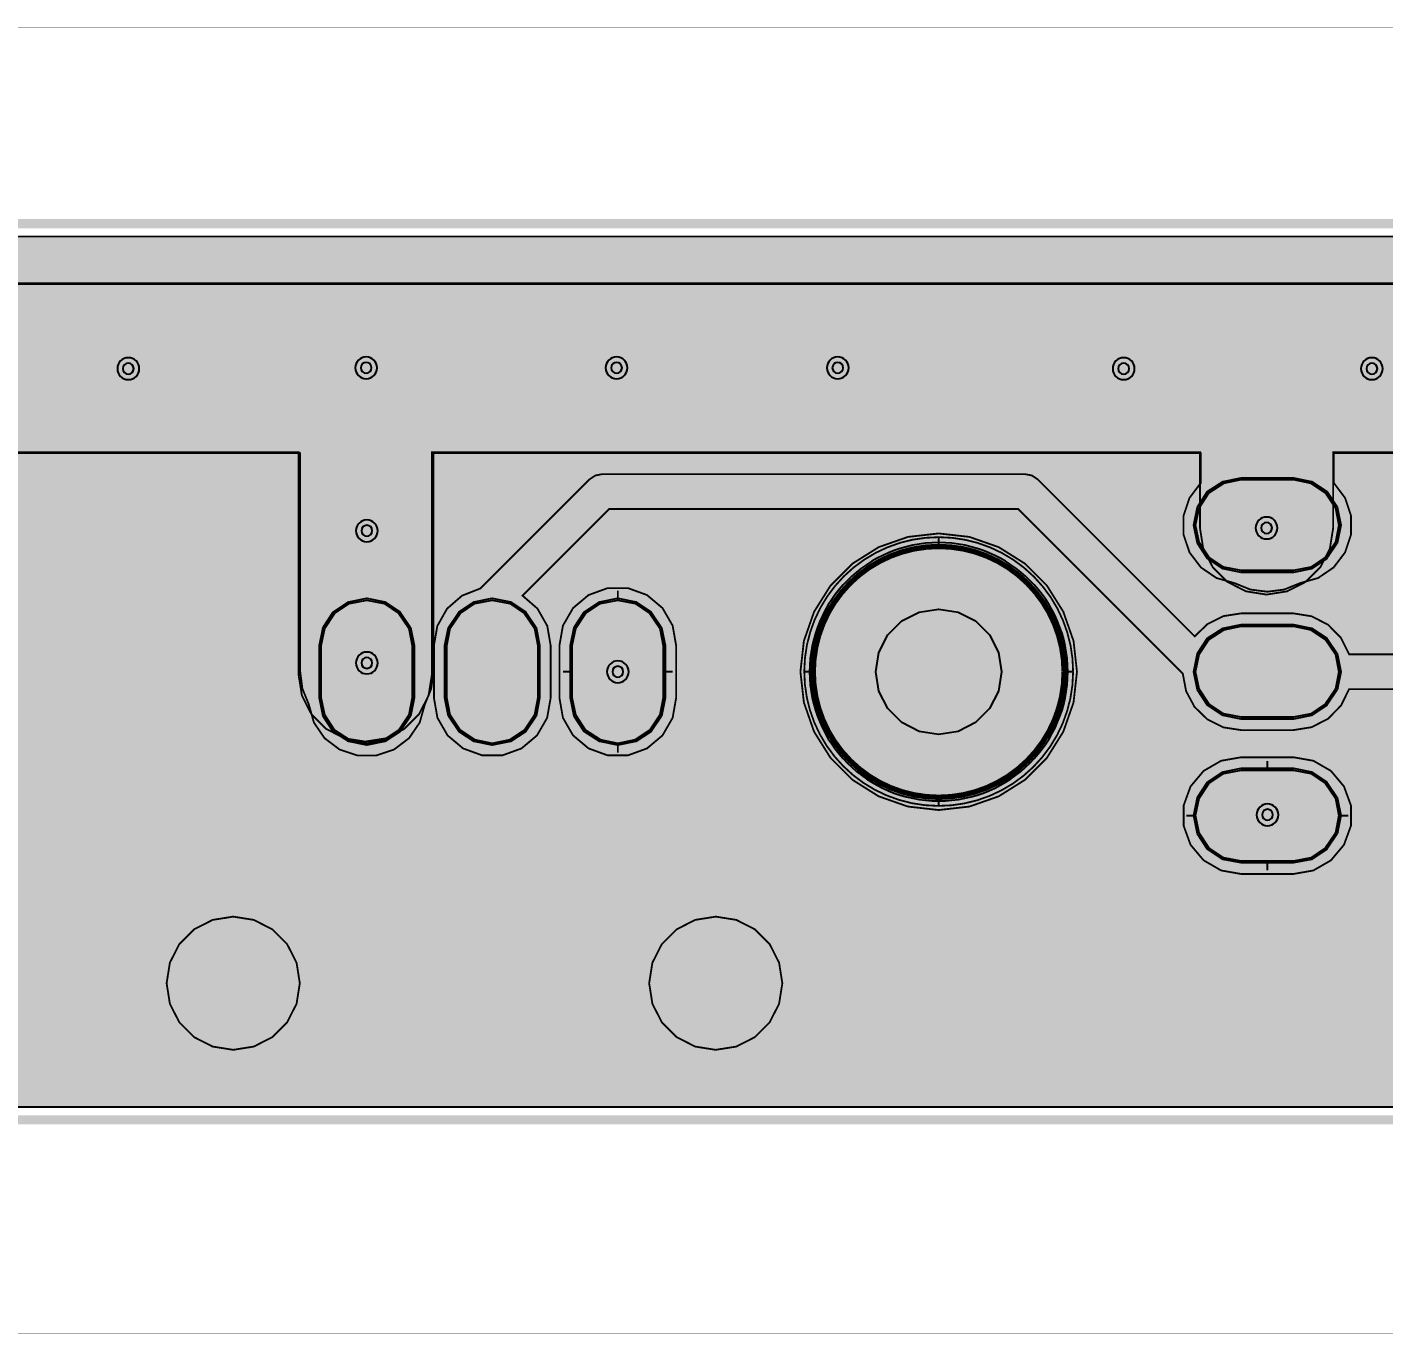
# Model space of a CAD drawing. Header units: millimetres. Extents: x -5 to 304, y -6 to 30.
# Drawn here: x 62.07 to 99.92, y -5.97 to 30.48 of the extents above; entities that cross this region are included whole.
import ezdxf

# ---------------------------------------------------------------- set-up
doc = ezdxf.new("R2010")
doc.units = ezdxf.units.MM
doc.header["$MEASUREMENT"] = 0
for name, color, linetype, true_color in [('Board-Outline-Layer', 7, 'Continuous', 0xff00ff), ('Bottom-Layer', 7, 'Continuous', 0x0000ff), ('Bottom-Paste-Mask-Layer', 7, 'Continuous', 0x800000), ('Bottom-Solder-Mask-Layer', 7, 'Continuous', 0xaa00ff), ('Document-Layer', 7, 'Continuous', 0xffffff), ('Hole-Layer', 7, 'Continuous', 0x222222), ('Mechanical-Layer', 7, 'Continuous', 0xf022f0), ('Multi-Layer', 7, 'Continuous', 0xc0c0c0), ('Top-Layer', 7, 'Continuous', 0xff0000), ('Top-Paste-Mask-Layer', 7, 'Continuous', 0x808080), ('Top-Solder-Mask-Layer', 7, 'Continuous', 0x800080)]:
    doc.layers.add(name, color=color, linetype=linetype, true_color=true_color)

msp = doc.modelspace()

# ---------------------------------------------------------------- hatches: boundary and pattern name
at = {"layer": 'Bottom-Layer'}
for points in [[(299.642, 24.642), (299.642, 0.358), (0.358, 0.358), (0.358, 24.642)], [(170.023, 11.096), (170.486, 10.758), (171.03, 10.577), (171.603, 10.571), (172.151, 10.739), (172.621, 11.066), (172.969, 11.522), (173.162, 12.061), (173.181, 12.634), (173.181, 18.62), (194.611, 18.62), (194.611, 16.637), (194.702, 16.063), (194.966, 15.545), (195.377, 15.134), (195.895, 14.87), (196.469, 14.779), (197.044, 14.87), (197.562, 15.134), (197.973, 15.545), (198.237, 16.063), (198.328, 16.637), (198.328, 18.62), (201.469, 18.62), (201.469, 16.637), (201.56, 16.063), (201.824, 15.545), (202.235, 15.134), (202.753, 14.87), (203.327, 14.779), (203.902, 14.87), (204.42, 15.134), (204.831, 15.545), (205.095, 16.063), (205.186, 16.637), (205.186, 18.62), (226.519, 18.62), (226.519, 12.5), (226.61, 11.926), (226.874, 11.408), (227.285, 10.997), (227.803, 10.733), (228.377, 10.642), (228.952, 10.733), (229.47, 10.997), (229.881, 11.408), (230.145, 11.926), (230.236, 12.5), (230.236, 18.62), (269.547, 18.62), (269.547, 12.5), (269.638, 11.926), (269.902, 11.408), (270.313, 10.997), (270.831, 10.733), (271.406, 10.642), (271.98, 10.733), (272.498, 10.997), (272.909, 11.408), (273.173, 11.926), (273.264, 12.5), (273.264, 18.62), (278.196, 18.62), (278.296, 18.614), (278.395, 18.612), (288.538, 18.612), (288.638, 18.614), (288.738, 18.62), (292.097, 18.62), (295.597, 15.121), (296.134, 14.719), (296.763, 14.484), (297.432, 14.436), (298.088, 14.579), (298.677, 14.901), (299.152, 15.375), (299.474, 15.964), (299.616, 16.62), (299.568, 17.29), (299.334, 17.919), (298.932, 18.456), (294.742, 22.646), (294.253, 23.021), (293.684, 23.256), (293.074, 23.337), (288.547, 23.337), (288.447, 23.335), (288.348, 23.328), (278.586, 23.328), (278.487, 23.335), (278.387, 23.337), (17.308, 23.337), (17.126, 23.358), (16.943, 23.365), (7.739, 23.365), (7.129, 23.285), (6.56, 23.049), (6.072, 22.674), (1.678, 18.281), (1.276, 17.744), (1.041, 17.115), (0.993, 16.445), (1.136, 15.789), (1.458, 15.2), (1.932, 14.726), (2.521, 14.404), (3.177, 14.261), (3.847, 14.309), (4.476, 14.544), (5.013, 14.946), (8.716, 18.649), (16.87, 18.649), (17.052, 18.628), (17.236, 18.62), (26.59, 18.62), (26.59, 12.218), (26.681, 11.644), (26.945, 11.126), (27.356, 10.715), (27.874, 10.451), (28.448, 10.36), (29.022, 10.451), (29.54, 10.715), (29.951, 11.126), (30.215, 11.644), (30.306, 12.218), (30.306, 18.62), (69.643, 18.62), (69.643, 12.41), (69.734, 11.835), (69.998, 11.317), (70.409, 10.906), (70.927, 10.642), (71.501, 10.551), (72.075, 10.642), (72.593, 10.906), (73.004, 11.317), (73.268, 11.835), (73.359, 12.41), (73.359, 18.62), (94.789, 18.62), (94.789, 16.51), (94.88, 15.936), (95.144, 15.418), (95.555, 15.007), (96.073, 14.743), (96.647, 14.652), (97.221, 14.743), (97.739, 15.007), (98.15, 15.418), (98.414, 15.936), (98.505, 16.51), (98.505, 18.62), (101.774, 18.62), (101.774, 16.51), (101.865, 15.936), (102.129, 15.418), (102.54, 15.007), (103.058, 14.743), (103.632, 14.652), (104.206, 14.743), (104.724, 15.007), (105.135, 15.418), (105.399, 15.936), (105.49, 16.51), (105.49, 18.62), (126.748, 18.62), (126.748, 12.5), (126.839, 11.926), (127.103, 11.408), (127.514, 10.997), (128.032, 10.733), (128.606, 10.642), (129.18, 10.733), (129.698, 10.997), (130.11, 11.408), (130.373, 11.926), (130.464, 12.5), (130.464, 18.62), (169.465, 18.62), (169.465, 12.423), (169.529, 11.942), (169.714, 11.494), (170.009, 11.109)], [(83.642, 12.5), (83.739, 11.642), (84.024, 10.826), (84.484, 10.095), (85.095, 9.484), (85.826, 9.024), (86.642, 8.739), (87.5, 8.642), (88.359, 8.739), (89.174, 9.024), (89.906, 9.484), (90.517, 10.095), (90.976, 10.826), (91.262, 11.642), (91.358, 12.5), (91.262, 13.359), (90.976, 14.174), (90.517, 14.906), (89.906, 15.516), (89.174, 15.976), (88.359, 16.261), (87.5, 16.358), (86.642, 16.261), (85.826, 15.976), (85.095, 15.516), (84.484, 14.906), (84.024, 14.174), (83.739, 13.359)], [(84, 12.5, 1), (91, 12.5, 1)], [(65.96, 3.81), (66.051, 3.236), (66.315, 2.718), (66.726, 2.307), (67.244, 2.043), (67.818, 1.952), (68.392, 2.043), (68.91, 2.307), (69.321, 2.718), (69.585, 3.236), (69.676, 3.81), (69.585, 4.384), (69.321, 4.902), (68.91, 5.313), (68.392, 5.577), (67.818, 5.668), (67.244, 5.577), (66.726, 5.313), (66.315, 4.902), (66.051, 4.384)], [(79.422, 3.81), (79.513, 3.236), (79.777, 2.718), (80.188, 2.307), (80.706, 2.043), (81.28, 1.952), (81.854, 2.043), (82.372, 2.307), (82.783, 2.718), (83.047, 3.236), (83.138, 3.81), (83.047, 4.384), (82.783, 4.902), (82.372, 5.313), (81.854, 5.577), (81.28, 5.668), (80.706, 5.577), (80.188, 5.313), (79.777, 4.902), (79.513, 4.384)]]:
    msp.add_hatch(color=256, dxfattribs=at).paths.add_polyline_path(points)
at = {"layer": 'Bottom-Paste-Mask-Layer'}
msp.add_hatch(color=256, dxfattribs=at).paths.add_polyline_path([(84, 12.5, 1), (91, 12.5, 1)])
at = {"layer": 'Bottom-Solder-Mask-Layer'}
msp.add_hatch(color=256, dxfattribs=at).paths.add_polyline_path([(83.899, 12.5, 1), (91.102, 12.5, 1)])
at = {"layer": 'Hole-Layer'}
msp.add_hatch(color=256, dxfattribs=at).paths.add_polyline_path([(87.498, 10.75), (86.957, 10.836), (86.469, 11.084), (86.082, 11.471), (85.833, 11.959), (85.748, 12.5), (85.833, 13.041), (86.082, 13.529), (86.469, 13.916), (86.957, 14.164), (87.498, 14.25), (87.503, 14.25), (88.043, 14.164), (88.531, 13.916), (88.918, 13.529), (89.167, 13.041), (89.253, 12.5), (89.167, 11.959), (88.918, 11.471), (88.531, 11.084), (88.043, 10.836), (87.503, 10.75)])
at = {"layer": 'Multi-Layer'}
for points in [[(84, 12.5, 1), (91, 12.5, 1)], [(84, 12.5, 1), (91, 12.5, 1)], [(84, 12.5, 1), (91, 12.5, 1)], [(66.318, 3.81, 1), (69.318, 3.81, 1)], [(79.78, 3.81, 1), (82.78, 3.81, 1)]]:
    msp.add_hatch(color=256, dxfattribs=at).paths.add_polyline_path(points)
at = {"layer": 'Top-Layer'}
for points in [[(299.642, 12.183), (299.642, 8.557), (299.442, 9.077), (299.079, 9.498), (298.594, 9.773), (298.045, 9.868), (296.585, 9.868), (296.029, 9.77), (295.539, 9.487), (295.175, 9.054), (294.982, 8.523), (294.982, 7.957), (295.175, 7.426), (295.539, 6.993), (296.029, 6.71), (296.585, 6.612), (298.045, 6.612), (298.594, 6.707), (299.079, 6.982), (299.442, 7.403), (299.642, 7.923), (299.642, 0.358), (0.358, 0.358), (0.358, 24.642), (299.642, 24.642), (299.642, 17.147), (299.514, 17.618), (299.291, 18.053), (298.983, 18.433), (294.793, 22.623), (294.305, 22.997), (293.736, 23.233), (293.125, 23.313), (275.617, 23.313), (275.513, 23.311), (275.408, 23.304), (271.832, 23.304), (271.728, 23.311), (271.624, 23.313), (171.577, 23.313), (171.444, 23.309), (171.311, 23.298), (171.192, 23.307), (171.072, 23.31), (120.475, 23.31), (120.416, 23.312), (120.357, 23.313), (17.287, 23.313), (17.22, 23.312), (17.153, 23.309), (17.085, 23.312), (17.018, 23.313), (7.635, 23.313), (7.025, 23.233), (6.456, 22.997), (5.968, 22.623), (1.603, 18.258), (1.2, 17.72), (0.966, 17.091), (0.918, 16.422), (1.061, 15.766), (1.382, 15.177), (1.857, 14.702), (2.446, 14.381), (3.102, 14.238), (3.771, 14.286), (4.4, 14.52), (4.937, 14.923), (8.612, 18.597), (17.018, 18.597), (17.085, 18.598), (17.153, 18.601), (17.22, 18.598), (17.287, 18.597), (26.596, 18.597), (26.596, 13.316), (26.473, 13.856), (26.177, 14.323), (25.741, 14.664), (25.217, 14.839), (22.187, 17.869), (22.03, 17.974), (21.844, 18.011), (9.779, 18.011), (9.593, 17.974), (9.436, 17.869), (5.184, 13.617), (4.841, 13.894), (4.437, 14.069), (4, 14.128), (2.54, 14.128), (1.983, 14.03), (1.493, 13.747), (1.13, 13.314), (0.937, 12.783), (0.937, 12.217), (1.13, 11.686), (1.493, 11.253), (1.983, 10.97), (2.54, 10.872), (4, 10.872), (4.537, 10.963), (5.014, 11.226), (5.378, 11.632), (5.587, 12.135), (5.618, 12.679), (9.98, 17.041), (21.643, 17.041), (24.086, 14.598), (23.689, 14.234), (23.431, 13.761), (23.342, 13.23), (23.342, 11.77), (23.44, 11.213), (23.723, 10.723), (24.156, 10.36), (24.687, 10.167), (25.253, 10.167), (25.784, 10.36), (26.217, 10.723), (26.5, 11.213), (26.598, 11.77), (26.598, 12.083), (26.724, 11.497), (27.029, 10.982), (27.331, 10.591), (27.736, 10.309), (28.207, 10.161), (28.701, 10.161), (29.172, 10.309), (29.577, 10.591), (29.879, 10.982), (30.115, 11.342), (30.262, 11.747), (30.312, 12.175), (30.312, 18.597), (69.687, 18.597), (69.687, 12.5), (69.748, 12.027), (69.927, 11.586), (70.07, 11.081), (70.366, 10.647), (70.785, 10.33), (71.283, 10.163), (71.808, 10.163), (72.305, 10.33), (72.724, 10.647), (73.02, 11.081), (73.163, 11.586), (73.342, 12.027), (73.403, 12.5), (73.403, 18.597), (94.81, 18.597), (94.81, 17.764), (94.495, 17.345), (94.33, 16.848), (94.331, 16.324), (94.499, 15.827), (94.816, 15.41), (95.249, 15.115), (95.753, 14.972), (96.195, 14.793), (96.668, 14.732), (97.14, 14.793), (97.582, 14.972), (98.086, 15.115), (98.519, 15.41), (98.836, 15.827), (99.004, 16.324), (99.005, 16.848), (98.84, 17.345), (98.526, 17.764), (98.526, 18.597), (101.651, 18.597), (101.651, 17.764), (101.336, 17.345), (101.171, 16.848), (101.172, 16.324), (101.34, 15.827), (101.657, 15.41), (102.09, 15.115), (102.594, 14.972), (103.036, 14.793), (103.509, 14.732), (103.981, 14.793), (104.423, 14.972), (104.927, 15.115), (105.36, 15.41), (105.677, 15.827), (105.845, 16.324), (105.846, 16.848), (105.681, 17.345), (105.367, 17.764), (105.367, 18.597), (120.242, 18.597), (120.301, 18.595), (120.36, 18.594), (126.748, 18.594), (126.748, 13.316), (126.631, 13.841), (126.35, 14.299), (125.935, 14.641), (125.431, 14.829), (122.39, 17.869), (122.233, 17.974), (122.047, 18.011), (110.49, 18.011), (110.305, 17.974), (110.147, 17.869), (105.627, 13.349), (105.264, 13.765), (104.782, 14.035), (104.238, 14.128), (102.778, 14.128), (102.271, 14.047), (101.814, 13.812), (101.453, 13.446), (101.224, 12.985), (98.951, 12.985), (98.723, 13.446), (98.362, 13.812), (97.905, 14.047), (97.397, 14.128), (95.937, 14.128), (95.446, 14.052), (95, 13.831), (94.642, 13.486), (90.259, 17.869), (90.102, 17.974), (89.916, 18.011), (78.105, 18.011), (77.92, 17.974), (77.762, 17.869), (74.718, 14.825), (74.202, 14.622), (73.784, 14.259), (73.512, 13.776), (73.418, 13.23), (73.418, 11.77), (73.516, 11.213), (73.799, 10.723), (74.232, 10.36), (74.763, 10.167), (75.329, 10.167), (75.86, 10.36), (76.293, 10.723), (76.576, 11.213), (76.674, 11.77), (76.674, 13.23), (76.58, 13.777), (76.307, 14.26), (75.889, 14.623), (78.306, 17.041), (89.715, 17.041), (94.31, 12.446), (94.403, 11.956), (94.639, 11.517), (94.998, 11.17), (95.444, 10.948), (95.937, 10.872), (97.397, 10.872), (97.905, 10.953), (98.362, 11.188), (98.723, 11.555), (98.951, 12.015), (101.224, 12.015), (101.453, 11.555), (101.814, 11.188), (102.271, 10.953), (102.778, 10.872), (104.238, 10.872), (104.787, 10.967), (105.272, 11.242), (105.636, 11.665), (105.836, 12.185), (110.691, 17.041), (121.846, 17.041), (124.27, 14.617), (123.856, 14.254), (123.587, 13.773), (123.494, 13.23), (123.494, 11.77), (123.592, 11.213), (123.875, 10.723), (124.308, 10.36), (124.84, 10.167), (125.405, 10.167), (125.936, 10.36), (126.369, 10.723), (126.652, 11.213), (126.75, 11.77), (126.75, 12.408), (126.821, 11.983), (126.989, 11.586), (127.131, 11.081), (127.427, 10.647), (127.846, 10.33), (128.344, 10.163), (128.869, 10.163), (129.366, 10.33), (129.785, 10.647), (130.081, 11.081), (130.224, 11.586), (130.403, 12.027), (130.464, 12.5), (130.464, 18.594), (169.465, 18.594), (169.465, 16.595), (169.46, 16.514), (169.458, 16.433), (169.458, 12.5), (169.519, 12.027), (169.699, 11.586), (169.841, 11.081), (170.137, 10.647), (170.556, 10.33), (171.054, 10.163), (171.579, 10.163), (172.077, 10.33), (172.495, 10.647), (172.791, 11.081), (172.934, 11.586), (173.113, 12.027), (173.174, 12.5), (173.174, 16.279), (173.18, 16.359), (173.181, 16.44), (173.181, 18.597), (194.687, 18.597), (194.687, 17.843), (194.333, 17.434), (194.134, 16.931), (194.11, 16.391), (194.264, 15.873), (194.58, 15.433), (195.022, 15.122), (195.542, 14.972), (195.983, 14.793), (196.456, 14.732), (196.928, 14.793), (197.37, 14.972), (197.858, 15.107), (198.281, 15.385), (198.598, 15.779), (198.778, 16.251), (198.805, 16.757), (198.676, 17.246), (198.403, 17.672), (198.403, 18.597), (201.439, 18.597), (201.439, 17.764), (201.124, 17.345), (200.959, 16.848), (200.961, 16.324), (201.129, 15.827), (201.445, 15.41), (201.878, 15.115), (202.383, 14.972), (202.824, 14.793), (203.297, 14.732), (203.77, 14.793), (204.211, 14.972), (204.715, 15.115), (205.148, 15.41), (205.465, 15.827), (205.633, 16.324), (205.635, 16.848), (205.469, 17.345), (205.155, 17.764), (205.155, 18.597), (226.519, 18.597), (226.519, 13.316), (226.416, 13.808), (226.167, 14.244), (225.797, 14.584), (225.342, 14.795), (224.843, 14.857), (221.831, 17.869), (221.674, 17.974), (221.488, 18.011), (210.439, 18.011), (210.254, 17.974), (210.096, 17.869), (205.473, 13.246), (205.218, 13.61), (204.874, 13.89), (204.466, 14.068), (204.026, 14.128), (202.566, 14.128), (202.059, 14.047), (201.602, 13.812), (201.241, 13.446), (201.012, 12.985), (198.74, 12.985), (198.511, 13.446), (198.15, 13.812), (197.693, 14.047), (197.185, 14.128), (195.725, 14.128), (195.184, 14.035), (194.704, 13.768), (194.34, 13.356), (189.827, 17.869), (189.67, 17.974), (189.484, 18.011), (178.054, 18.011), (177.869, 17.974), (177.711, 17.869), (174.696, 14.854), (174.223, 14.746), (173.802, 14.503), (173.472, 14.147), (173.262, 13.71), (173.189, 13.23), (173.189, 11.77), (173.287, 11.213), (173.57, 10.723), (174.003, 10.36), (174.535, 10.167), (175.1, 10.167), (175.631, 10.36), (176.065, 10.723), (176.347, 11.213), (176.445, 11.77), (176.445, 13.23), (176.365, 13.736), (176.131, 14.192), (175.767, 14.553), (178.255, 17.041), (189.283, 17.041), (194.125, 12.199), (194.322, 11.674), (194.686, 11.247), (195.173, 10.968), (195.725, 10.872), (197.185, 10.872), (197.693, 10.953), (198.15, 11.188), (198.511, 11.555), (198.74, 12.015), (201.012, 12.015), (201.241, 11.555), (201.602, 11.188), (202.059, 10.953), (202.566, 10.872), (204.026, 10.872), (204.542, 10.956), (205.005, 11.199), (205.367, 11.576), (205.591, 12.048), (205.679, 12.094), (205.756, 12.157), (210.64, 17.041), (221.287, 17.041), (223.849, 14.479), (223.534, 14.126), (223.334, 13.698), (223.265, 13.23), (223.265, 11.77), (223.363, 11.213), (223.646, 10.723), (224.079, 10.36), (224.611, 10.167), (225.176, 10.167), (225.708, 10.36), (226.141, 10.723), (226.423, 11.213), (226.522, 11.77), (226.522, 12.408), (226.593, 11.983), (226.76, 11.586), (226.902, 11.081), (227.199, 10.647), (227.617, 10.33), (228.115, 10.163), (228.64, 10.163), (229.138, 10.33), (229.556, 10.647), (229.852, 11.081), (229.995, 11.586), (230.174, 12.027), (230.236, 12.5), (230.236, 18.597), (269.547, 18.597), (269.547, 12.5), (269.609, 12.027), (269.788, 11.586), (269.931, 11.081), (270.227, 10.647), (270.645, 10.33), (271.143, 10.163), (271.668, 10.163), (272.166, 10.33), (272.584, 10.647), (272.881, 11.081), (273.023, 11.586), (273.203, 12.027), (273.264, 12.5), (273.264, 18.588), (275.617, 18.588), (275.722, 18.59), (275.826, 18.597), (292.149, 18.597), (295.648, 15.098), (296.162, 14.708), (296.762, 14.473), (297.403, 14.409), (298.038, 14.52), (298.619, 14.8), (299.102, 15.226), (299.452, 15.767), (299.642, 16.383), (299.642, 12.817), (299.442, 13.337), (299.079, 13.758), (298.594, 14.033), (298.045, 14.128), (296.585, 14.128), (296.118, 14.06), (295.691, 13.86), (291.809, 17.742), (291.651, 17.847), (291.466, 17.884), (279.02, 17.884), (278.834, 17.847), (278.677, 17.742), (275.625, 14.691), (275.1, 14.847), (274.553, 14.819), (274.046, 14.612), (273.636, 14.249), (273.371, 13.77), (273.278, 13.23), (273.278, 11.77), (273.377, 11.213), (273.659, 10.723), (274.092, 10.36), (274.624, 10.167), (275.189, 10.167), (275.721, 10.36), (276.154, 10.723), (276.436, 11.213), (276.535, 11.77), (276.535, 13.23), (276.482, 13.639), (276.329, 14.022), (279.221, 16.914), (291.265, 16.914), (295.074, 13.105), (294.96, 12.59), (295.016, 12.066), (295.237, 11.587), (295.6, 11.204), (296.065, 10.957), (296.585, 10.872), (298.045, 10.872), (298.594, 10.967), (299.079, 11.242), (299.442, 11.663)], [(95.938, 15.32), (95.452, 15.417), (95.04, 15.692), (94.764, 16.104), (94.668, 16.59), (94.764, 17.076), (95.04, 17.488), (95.452, 17.763), (95.938, 17.86), (97.398, 17.86), (97.884, 17.763), (98.296, 17.488), (98.571, 17.076), (98.668, 16.59), (98.571, 16.104), (98.296, 15.692), (97.884, 15.417), (97.398, 15.32)], [(83.642, 12.5), (83.739, 11.642), (84.024, 10.826), (84.484, 10.095), (85.095, 9.484), (85.826, 9.024), (86.642, 8.739), (87.5, 8.642), (88.359, 8.739), (89.174, 9.024), (89.906, 9.484), (90.517, 10.095), (90.976, 10.826), (91.262, 11.642), (91.358, 12.5), (91.262, 13.359), (90.976, 14.174), (90.517, 14.906), (89.906, 15.516), (89.174, 15.976), (88.359, 16.261), (87.5, 16.358), (86.642, 16.261), (85.826, 15.976), (85.095, 15.516), (84.484, 14.906), (84.024, 14.174), (83.739, 13.359)], [(84, 12.5, 1), (91, 12.5, 1)], [(76.919, 13.23), (76.919, 11.77), (77.017, 11.213), (77.3, 10.723), (77.733, 10.36), (78.264, 10.167), (78.83, 10.167), (79.361, 10.36), (79.794, 10.723), (80.077, 11.213), (80.175, 11.77), (80.175, 13.23), (80.077, 13.787), (79.794, 14.277), (79.361, 14.64), (78.83, 14.833), (78.264, 14.833), (77.733, 14.64), (77.3, 14.277), (77.017, 13.787)], [(72.815, 11.77), (72.718, 11.284), (72.443, 10.872), (72.031, 10.597), (71.545, 10.5), (71.059, 10.597), (70.647, 10.872), (70.372, 11.284), (70.275, 11.77), (70.275, 13.23), (70.372, 13.716), (70.647, 14.128), (71.059, 14.403), (71.545, 14.5), (72.031, 14.403), (72.443, 14.128), (72.718, 13.716), (72.815, 13.23)], [(76.316, 11.77), (76.219, 11.284), (75.944, 10.872), (75.532, 10.597), (75.046, 10.5), (74.56, 10.597), (74.148, 10.872), (73.873, 11.284), (73.776, 11.77), (73.776, 13.23), (73.873, 13.716), (74.148, 14.128), (74.56, 14.403), (75.046, 14.5), (75.532, 14.403), (75.944, 14.128), (76.219, 13.716), (76.316, 13.23)], [(79.817, 11.77), (79.72, 11.284), (79.445, 10.872), (79.033, 10.597), (78.547, 10.5), (78.061, 10.597), (77.649, 10.872), (77.374, 11.284), (77.277, 11.77), (77.277, 13.23), (77.374, 13.716), (77.649, 14.128), (78.061, 14.403), (78.547, 14.5), (79.033, 14.403), (79.445, 14.128), (79.72, 13.716), (79.817, 13.23)], [(95.937, 11.23), (95.451, 11.327), (95.039, 11.602), (94.764, 12.014), (94.667, 12.5), (94.764, 12.986), (95.039, 13.398), (95.451, 13.673), (95.937, 13.77), (97.397, 13.77), (97.883, 13.673), (98.295, 13.398), (98.571, 12.986), (98.667, 12.5), (98.571, 12.014), (98.295, 11.602), (97.883, 11.327), (97.397, 11.23)], [(97.397, 10.114), (95.937, 10.114), (95.38, 10.016), (94.891, 9.733), (94.527, 9.3), (94.334, 8.769), (94.334, 8.203), (94.527, 7.672), (94.891, 7.239), (95.38, 6.956), (95.937, 6.858), (97.397, 6.858), (97.954, 6.956), (98.444, 7.239), (98.807, 7.672), (99.001, 8.203), (99.001, 8.769), (98.807, 9.3), (98.444, 9.733), (97.954, 10.016)], [(95.937, 7.216), (95.451, 7.313), (95.039, 7.588), (94.764, 8), (94.667, 8.486), (94.764, 8.972), (95.039, 9.384), (95.451, 9.659), (95.937, 9.756), (97.397, 9.756), (97.883, 9.659), (98.295, 9.384), (98.571, 8.972), (98.667, 8.486), (98.571, 8), (98.295, 7.588), (97.883, 7.313), (97.397, 7.216)], [(65.96, 3.81), (66.051, 3.236), (66.315, 2.718), (66.726, 2.307), (67.244, 2.043), (67.818, 1.952), (68.392, 2.043), (68.91, 2.307), (69.321, 2.718), (69.585, 3.236), (69.676, 3.81), (69.585, 4.384), (69.321, 4.902), (68.91, 5.313), (68.392, 5.577), (67.818, 5.668), (67.244, 5.577), (66.726, 5.313), (66.315, 4.902), (66.051, 4.384)], [(79.422, 3.81), (79.513, 3.236), (79.777, 2.718), (80.188, 2.307), (80.706, 2.043), (81.28, 1.952), (81.854, 2.043), (82.372, 2.307), (82.783, 2.718), (83.047, 3.236), (83.138, 3.81), (83.047, 4.384), (82.783, 4.902), (82.372, 5.313), (81.854, 5.577), (81.28, 5.668), (80.706, 5.577), (80.188, 5.313), (79.777, 4.902), (79.513, 4.384)]]:
    msp.add_hatch(color=256, dxfattribs=at).paths.add_polyline_path(points)
at = {"layer": 'Top-Paste-Mask-Layer'}
for points in [[(95.938, 15.32), (95.452, 15.417), (95.04, 15.692), (94.764, 16.104), (94.668, 16.59), (94.764, 17.076), (95.04, 17.488), (95.452, 17.763), (95.938, 17.86), (97.398, 17.86), (97.884, 17.763), (98.296, 17.488), (98.571, 17.076), (98.668, 16.59), (98.571, 16.104), (98.296, 15.692), (97.884, 15.417), (97.398, 15.32)], [(84, 12.5, 1), (91, 12.5, 1)], [(72.815, 11.77), (72.718, 11.284), (72.443, 10.872), (72.031, 10.597), (71.545, 10.5), (71.059, 10.597), (70.647, 10.872), (70.372, 11.284), (70.275, 11.77), (70.275, 13.23), (70.372, 13.716), (70.647, 14.128), (71.059, 14.403), (71.545, 14.5), (72.031, 14.403), (72.443, 14.128), (72.718, 13.716), (72.815, 13.23)], [(76.316, 11.77), (76.219, 11.284), (75.944, 10.872), (75.532, 10.597), (75.046, 10.5), (74.56, 10.597), (74.148, 10.872), (73.873, 11.284), (73.776, 11.77), (73.776, 13.23), (73.873, 13.716), (74.148, 14.128), (74.56, 14.403), (75.046, 14.5), (75.532, 14.403), (75.944, 14.128), (76.219, 13.716), (76.316, 13.23)], [(79.817, 11.77), (79.72, 11.284), (79.445, 10.872), (79.033, 10.597), (78.547, 10.5), (78.061, 10.597), (77.649, 10.872), (77.374, 11.284), (77.277, 11.77), (77.277, 13.23), (77.374, 13.716), (77.649, 14.128), (78.061, 14.403), (78.547, 14.5), (79.033, 14.403), (79.445, 14.128), (79.72, 13.716), (79.817, 13.23)], [(95.937, 11.23), (95.451, 11.327), (95.039, 11.602), (94.764, 12.014), (94.667, 12.5), (94.764, 12.986), (95.039, 13.398), (95.451, 13.673), (95.937, 13.77), (97.397, 13.77), (97.883, 13.673), (98.295, 13.398), (98.571, 12.986), (98.667, 12.5), (98.571, 12.014), (98.295, 11.602), (97.883, 11.327), (97.397, 11.23)], [(95.937, 7.216), (95.451, 7.313), (95.039, 7.588), (94.764, 8), (94.667, 8.486), (94.764, 8.972), (95.039, 9.384), (95.451, 9.659), (95.937, 9.756), (97.397, 9.756), (97.883, 9.659), (98.295, 9.384), (98.571, 8.972), (98.667, 8.486), (98.571, 8), (98.295, 7.588), (97.883, 7.313), (97.397, 7.216)]]:
    msp.add_hatch(color=256, dxfattribs=at).paths.add_polyline_path(points)
at = {"layer": 'Top-Solder-Mask-Layer'}
for points in [[(95.938, 15.269), (95.432, 15.37), (95.004, 15.656), (94.717, 16.085), (94.617, 16.59), (94.717, 17.095), (95.004, 17.524), (95.432, 17.81), (95.938, 17.911), (97.398, 17.911), (97.903, 17.81), (98.332, 17.524), (98.618, 17.095), (98.718, 16.59), (98.618, 16.085), (98.332, 15.656), (97.903, 15.37), (97.398, 15.269)], [(83.899, 12.5, 1), (91.102, 12.5, 1)], [(72.866, 11.77), (72.765, 11.265), (72.479, 10.836), (72.051, 10.55), (71.545, 10.449), (71.04, 10.55), (70.611, 10.836), (70.325, 11.265), (70.224, 11.77), (70.224, 13.23), (70.325, 13.735), (70.611, 14.164), (71.04, 14.45), (71.545, 14.551), (72.051, 14.45), (72.479, 14.164), (72.765, 13.735), (72.866, 13.23)], [(76.367, 11.77), (76.266, 11.265), (75.98, 10.836), (75.552, 10.55), (75.046, 10.449), (74.541, 10.55), (74.112, 10.836), (73.826, 11.265), (73.725, 11.77), (73.725, 13.23), (73.826, 13.735), (74.112, 14.164), (74.541, 14.45), (75.046, 14.551), (75.552, 14.45), (75.98, 14.164), (76.266, 13.735), (76.367, 13.23)], [(79.868, 11.77), (79.767, 11.265), (79.481, 10.836), (79.053, 10.55), (78.547, 10.449), (78.042, 10.55), (77.613, 10.836), (77.327, 11.265), (77.226, 11.77), (77.226, 13.23), (77.327, 13.735), (77.613, 14.164), (78.042, 14.45), (78.547, 14.551), (79.053, 14.45), (79.481, 14.164), (79.767, 13.735), (79.868, 13.23)], [(95.937, 11.179), (95.432, 11.28), (95.003, 11.566), (94.717, 11.995), (94.616, 12.5), (94.717, 13.005), (95.003, 13.434), (95.432, 13.72), (95.937, 13.821), (97.397, 13.821), (97.903, 13.72), (98.331, 13.434), (98.617, 13.005), (98.718, 12.5), (98.617, 11.995), (98.331, 11.566), (97.903, 11.28), (97.397, 11.179)], [(95.937, 7.165), (95.432, 7.266), (95.003, 7.552), (94.717, 7.981), (94.616, 8.486), (94.717, 8.991), (95.003, 9.42), (95.432, 9.706), (95.937, 9.807), (97.397, 9.807), (97.903, 9.706), (98.331, 9.42), (98.617, 8.991), (98.718, 8.486), (98.617, 7.981), (98.331, 7.552), (97.903, 7.266), (97.397, 7.165)]]:
    msp.add_hatch(color=256, dxfattribs=at).paths.add_polyline_path(points)

# ---------------------------------------------------------------- linework, layer by layer
at = {"layer": 'Board-Outline-Layer', "const_width": 0.254}
msp.add_lwpolyline([(0, 0), (0, 25), (300.001, 25), (300.001, 0)], close=True, dxfattribs=at)
at = {"layer": 'Bottom-Layer'}
for points, const_width in [([(-3.048, -3.048), (-3.048, 26.543), (300.991, 26.543), (300.991, -3.048)], 0.00508), ([(299.642, 24.642), (299.642, 0.358), (0.358, 0.358), (0.358, 24.642)], 0.0508), ([(83.642, 12.5), (83.739, 11.642), (84.024, 10.826), (84.484, 10.095), (85.095, 9.484), (85.826, 9.024), (86.642, 8.739), (87.5, 8.642), (88.359, 8.739), (89.174, 9.024), (89.906, 9.484), (90.517, 10.095), (90.976, 10.826), (91.262, 11.642), (91.358, 12.5), (91.262, 13.359), (90.976, 14.174), (90.517, 14.906), (89.906, 15.516), (89.174, 15.976), (88.359, 16.261), (87.5, 16.358), (86.642, 16.261), (85.826, 15.976), (85.095, 15.516), (84.484, 14.906), (84.024, 14.174), (83.739, 13.359)], 0.0508), ([(65.96, 3.81), (66.051, 3.236), (66.315, 2.718), (66.726, 2.307), (67.244, 2.043), (67.818, 1.952), (68.392, 2.043), (68.91, 2.307), (69.321, 2.718), (69.585, 3.236), (69.676, 3.81), (69.585, 4.384), (69.321, 4.902), (68.91, 5.313), (68.392, 5.577), (67.818, 5.668), (67.244, 5.577), (66.726, 5.313), (66.315, 4.902), (66.051, 4.384)], 0.0508), ([(79.422, 3.81), (79.513, 3.236), (79.777, 2.718), (80.188, 2.307), (80.706, 2.043), (81.28, 1.952), (81.854, 2.043), (82.372, 2.307), (82.783, 2.718), (83.047, 3.236), (83.138, 3.81), (83.047, 4.384), (82.783, 4.902), (82.372, 5.313), (81.854, 5.577), (81.28, 5.668), (80.706, 5.577), (80.188, 5.313), (79.777, 4.902), (79.513, 4.384)], 0.0508)]:
    msp.add_lwpolyline(points, close=True, dxfattribs=dict(at, const_width=const_width))
for points, const_width in [([(278.387, 23.337), (17.308, 23.337)], 0.0508), ([(71.528, 20.979), (23.046, 20.979)], 4), ([(71.528, 20.979), (78.513, 20.979)], 4), ([(78.513, 20.979), (84.684, 20.979)], 4), ([(84.684, 20.979), (96.559, 20.979)], 4), ([(96.559, 20.979), (103.631, 20.979)], 4), ([(96.647, 20.89), (96.559, 20.979)], 3), ([(96.647, 16.51), (96.647, 20.89)], 3), ([(71.501, 12.41), (71.501, 20.357)], 3), ([(30.306, 18.62), (69.643, 18.62), (69.643, 12.41), (69.734, 11.835), (69.998, 11.317), (70.409, 10.906), (70.927, 10.642), (71.501, 10.551), (72.075, 10.642), (72.593, 10.906), (73.004, 11.317), (73.268, 11.835), (73.359, 12.41), (73.359, 18.62), (94.789, 18.62), (94.789, 16.51), (94.88, 15.936), (95.144, 15.418), (95.555, 15.007), (96.073, 14.743), (96.647, 14.652), (97.221, 14.743), (97.739, 15.007), (98.15, 15.418), (98.414, 15.936), (98.505, 16.51), (98.505, 18.62), (101.774, 18.62)], 0.0508), ([(87.5, 15.997), (87.5, 16.257)], 0.0508), ([(84.003, 12.5), (83.744, 12.5)], 0.0508), ([(90.998, 12.5), (91.257, 12.5)], 0.0508), ([(87.5, 9.003), (87.5, 8.743)], 0.0508)]:
    msp.add_lwpolyline(points, dxfattribs=dict(at, const_width=const_width))
msp.add_lwpolyline([(84, 12.5, 1), (91, 12.5), (91, 12.5, 1), (84, 12.5)], format="xyb", dxfattribs=at)
at = {"layer": 'Bottom-Paste-Mask-Layer'}
msp.add_lwpolyline([(84, 12.5, 1), (91, 12.5), (91, 12.5, 1), (84, 12.5)], format="xyb", dxfattribs=at)
at = {"layer": 'Bottom-Solder-Mask-Layer'}
msp.add_lwpolyline([(83.899, 12.5, 1), (91.102, 12.5, 1)], format="xyb", close=True, dxfattribs=at)
at = {"layer": 'Document-Layer', "const_width": 0.15}
msp.add_lwpolyline([(91, 12.5, 0.999), (84, 12.496, 0.999), (91, 12.491)], format="xyb", dxfattribs=at)
msp.add_lwpolyline([(91, 12.5, 0.999), (84, 12.496, 0.999), (91, 12.491)], format="xyb", dxfattribs=at)
at = {"layer": 'Hole-Layer'}
for points in [[(64.738, 20.955, 1), (65.043, 20.955, 1)], [(71.375, 20.979, 1), (71.68, 20.979, 1)], [(78.36, 20.979, 1), (78.665, 20.979, 1)], [(84.531, 20.979, 1), (84.836, 20.979, 1)], [(92.509, 20.955, 1), (92.814, 20.955, 1)], [(99.433, 20.955, 1), (99.738, 20.955, 1)], [(96.495, 16.51, 1), (96.8, 16.51, 1)], [(71.393, 16.433, 1), (71.698, 16.433, 1)], [(71.393, 12.745, 1), (71.698, 12.745, 1)], [(78.395, 12.5, 1), (78.7, 12.5, 1)], [(96.52, 8.509, 1), (96.825, 8.509, 1)]]:
    msp.add_lwpolyline(points, format="xyb", close=True, dxfattribs=at)
msp.add_lwpolyline([(87.498, 10.75), (86.957, 10.836), (86.469, 11.084), (86.082, 11.471), (85.833, 11.959), (85.748, 12.5), (85.833, 13.041), (86.082, 13.529), (86.469, 13.916), (86.957, 14.164), (87.498, 14.25), (87.503, 14.25), (88.043, 14.164), (88.531, 13.916), (88.918, 13.529), (89.167, 13.041), (89.253, 12.5), (89.167, 11.959), (88.918, 11.471), (88.531, 11.084), (88.043, 10.836), (87.503, 10.75)], close=True, dxfattribs=at)
at = {"layer": 'Mechanical-Layer', "const_width": 0.05}
msp.add_lwpolyline([(91.25, 12.5, 0.999), (83.75, 12.516, 0.999), (91.25, 12.491)], format="xyb", dxfattribs=at)
msp.add_lwpolyline([(91.25, 12.5, 0.999), (83.75, 12.516, 0.999), (91.25, 12.491)], format="xyb", dxfattribs=at)
at = {"layer": 'Multi-Layer'}
for points in [[(64.586, 20.955, 1), (65.196, 20.955), (65.196, 20.955, 1), (64.586, 20.955)], [(71.223, 20.979, 1), (71.833, 20.979), (71.833, 20.979, 1), (71.223, 20.979)], [(78.208, 20.979, 1), (78.818, 20.979), (78.818, 20.979, 1), (78.208, 20.979)], [(84.379, 20.979, 1), (84.989, 20.979), (84.989, 20.979, 1), (84.379, 20.979)], [(92.356, 20.955, 1), (92.966, 20.955), (92.966, 20.955, 1), (92.356, 20.955)], [(99.28, 20.955, 1), (99.89, 20.955), (99.89, 20.955, 1), (99.28, 20.955)], [(71.24, 16.433, 1), (71.85, 16.433), (71.85, 16.433, 1), (71.24, 16.433)], [(96.342, 16.51, 1), (96.952, 16.51), (96.952, 16.51, 1), (96.342, 16.51)], [(84, 12.5, 1), (91, 12.5), (91, 12.5, 1), (84, 12.5)], [(84, 12.5, 1), (91, 12.5), (91, 12.5, 1), (84, 12.5)], [(84, 12.5, 1), (91, 12.5), (91, 12.5, 1), (84, 12.5)], [(71.24, 12.745, 1), (71.85, 12.745), (71.85, 12.745, 1), (71.24, 12.745)], [(78.242, 12.5, 1), (78.852, 12.5), (78.852, 12.5, 1), (78.242, 12.5)], [(96.367, 8.509, 1), (96.977, 8.509), (96.977, 8.509, 1), (96.367, 8.509)]]:
    msp.add_lwpolyline(points, format="xyb", dxfattribs=at)
at = {"layer": 'Multi-Layer', "const_width": 0.645}
for points in [[(66.318, 3.81, 1), (69.318, 3.81), (69.318, 3.81, 1), (66.318, 3.81)], [(79.78, 3.81, 1), (82.78, 3.81), (82.78, 3.81, 1), (79.78, 3.81)]]:
    msp.add_lwpolyline(points, format="xyb", dxfattribs=at)
at = {"layer": 'Top-Layer'}
for points, const_width in [([(-5.461, -5.969), (-5.461, 30.48), (303.658, 30.48), (303.658, -5.969)], 0.00508), ([(83.642, 12.5), (83.739, 11.642), (84.024, 10.826), (84.484, 10.095), (85.095, 9.484), (85.826, 9.024), (86.642, 8.739), (87.5, 8.642), (88.359, 8.739), (89.174, 9.024), (89.906, 9.484), (90.517, 10.095), (90.976, 10.826), (91.262, 11.642), (91.358, 12.5), (91.262, 13.359), (90.976, 14.174), (90.517, 14.906), (89.906, 15.516), (89.174, 15.976), (88.359, 16.261), (87.5, 16.358), (86.642, 16.261), (85.826, 15.976), (85.095, 15.516), (84.484, 14.906), (84.024, 14.174), (83.739, 13.359)], 0.0508), ([(76.919, 13.23), (76.919, 11.77), (77.017, 11.213), (77.3, 10.723), (77.733, 10.36), (78.264, 10.167), (78.83, 10.167), (79.361, 10.36), (79.794, 10.723), (80.077, 11.213), (80.175, 11.77), (80.175, 13.23), (80.077, 13.787), (79.794, 14.277), (79.361, 14.64), (78.83, 14.833), (78.264, 14.833), (77.733, 14.64), (77.3, 14.277), (77.017, 13.787)], 0.0508), ([(97.397, 10.114), (95.937, 10.114), (95.38, 10.016), (94.891, 9.733), (94.527, 9.3), (94.334, 8.769), (94.334, 8.203), (94.527, 7.672), (94.891, 7.239), (95.38, 6.956), (95.937, 6.858), (97.397, 6.858), (97.954, 6.956), (98.444, 7.239), (98.807, 7.672), (99.001, 8.203), (99.001, 8.769), (98.807, 9.3), (98.444, 9.733), (97.954, 10.016)], 0.0508), ([(65.96, 3.81), (66.051, 3.236), (66.315, 2.718), (66.726, 2.307), (67.244, 2.043), (67.818, 1.952), (68.392, 2.043), (68.91, 2.307), (69.321, 2.718), (69.585, 3.236), (69.676, 3.81), (69.585, 4.384), (69.321, 4.902), (68.91, 5.313), (68.392, 5.577), (67.818, 5.668), (67.244, 5.577), (66.726, 5.313), (66.315, 4.902), (66.051, 4.384)], 0.0508), ([(79.422, 3.81), (79.513, 3.236), (79.777, 2.718), (80.188, 2.307), (80.706, 2.043), (81.28, 1.952), (81.854, 2.043), (82.372, 2.307), (82.783, 2.718), (83.047, 3.236), (83.138, 3.81), (83.047, 4.384), (82.783, 4.902), (82.372, 5.313), (81.854, 5.577), (81.28, 5.668), (80.706, 5.577), (80.188, 5.313), (79.777, 4.902), (79.513, 4.384)], 0.0508)]:
    msp.add_lwpolyline(points, close=True, dxfattribs=dict(at, const_width=const_width))
for points, const_width in [([(299.642, 0.358), (0.358, 0.358), (0.358, 24.642), (299.642, 24.642)], 0.0508), ([(171.072, 23.31), (120.475, 23.31), (120.416, 23.312), (120.357, 23.313), (17.287, 23.313)], 0.0508), ([(59.246, 20.955), (64.891, 20.955)], 4), ([(92.661, 20.955), (64.891, 20.955)], 4), ([(92.661, 20.955), (96.463, 20.955)], 4), ([(96.463, 20.955), (99.585, 20.955)], 4), ([(99.585, 20.955), (103.489, 20.955)], 4), ([(96.668, 20.75), (96.463, 20.955)], 3), ([(96.668, 16.59), (96.668, 20.75)], 3), ([(71.545, 16.433), (71.545, 20.447)], 3), ([(30.312, 18.597), (69.687, 18.597), (69.687, 12.5), (69.748, 12.027), (69.927, 11.586), (70.07, 11.081), (70.366, 10.647), (70.785, 10.33), (71.283, 10.163), (71.808, 10.163), (72.305, 10.33), (72.724, 10.647), (73.02, 11.081), (73.163, 11.586), (73.342, 12.027), (73.403, 12.5), (73.403, 18.597), (94.81, 18.597), (94.81, 17.764), (94.495, 17.345), (94.33, 16.848), (94.331, 16.324), (94.499, 15.827), (94.816, 15.41), (95.249, 15.115), (95.753, 14.972), (96.195, 14.793), (96.668, 14.732), (97.14, 14.793), (97.582, 14.972), (98.086, 15.115), (98.519, 15.41), (98.836, 15.827), (99.004, 16.324), (99.005, 16.848), (98.84, 17.345), (98.526, 17.764), (98.526, 18.597), (101.651, 18.597)], 0.0508), ([(71.545, 12.5), (71.545, 16.433)], 3), ([(101.224, 12.985), (98.951, 12.985), (98.723, 13.446), (98.362, 13.812), (97.905, 14.047), (97.397, 14.128), (95.937, 14.128), (95.446, 14.052), (95, 13.831), (94.642, 13.486), (90.259, 17.869), (90.102, 17.974), (89.916, 18.011), (78.105, 18.011), (77.92, 17.974), (77.762, 17.869), (74.718, 14.825), (74.202, 14.622), (73.784, 14.259), (73.512, 13.776), (73.418, 13.23), (73.418, 11.77), (73.516, 11.213), (73.799, 10.723), (74.232, 10.36), (74.763, 10.167), (75.329, 10.167), (75.86, 10.36), (76.293, 10.723), (76.576, 11.213), (76.674, 11.77), (76.674, 13.23), (76.58, 13.777), (76.307, 14.26), (75.889, 14.623), (78.306, 17.041), (89.715, 17.041), (94.31, 12.446), (94.403, 11.956), (94.639, 11.517), (94.998, 11.17), (95.444, 10.948), (95.937, 10.872), (97.397, 10.872), (97.905, 10.953), (98.362, 11.188), (98.723, 11.555), (98.951, 12.015), (101.224, 12.015)], 0.0508), ([(75.046, 14.467), (78.105, 17.526)], 0.254), ([(78.105, 17.526), (89.916, 17.526)], 0.254), ([(89.916, 17.526), (94.942, 12.5)], 0.254), ([(87.5, 15.997), (87.5, 16.257)], 0.0508), ([(78.547, 14.497), (78.547, 14.757)], 0.0508), ([(75.046, 12.5), (75.046, 14.467)], 0.254), ([(77.28, 12.5), (77.021, 12.5)], 0.0508), ([(79.815, 12.5), (80.074, 12.5)], 0.0508), ([(84.003, 12.5), (83.744, 12.5)], 0.0508), ([(90.998, 12.5), (91.257, 12.5)], 0.0508), ([(94.942, 12.5), (96.667, 12.5)], 0.254), ([(96.667, 12.5), (103.508, 12.5)], 0.254), ([(78.547, 10.503), (78.547, 10.243)], 0.0508), ([(96.667, 9.753), (96.667, 10.013)], 0.0508), ([(87.5, 9.003), (87.5, 8.743)], 0.0508), ([(94.67, 8.486), (94.411, 8.486)], 0.0508), ([(98.665, 8.486), (98.924, 8.486)], 0.0508), ([(96.667, 7.219), (96.667, 6.959)], 0.0508)]:
    msp.add_lwpolyline(points, dxfattribs=dict(at, const_width=const_width))
for points in [[(95.938, 15.32), (95.452, 15.417), (95.04, 15.692), (94.764, 16.104), (94.668, 16.59), (94.764, 17.076), (95.04, 17.488), (95.452, 17.763), (95.938, 17.86), (97.398, 17.86), (97.884, 17.763), (98.296, 17.488), (98.571, 17.076), (98.668, 16.59), (98.571, 16.104), (98.296, 15.692), (97.884, 15.417), (97.398, 15.32)], [(72.815, 11.77), (72.718, 11.284), (72.443, 10.872), (72.031, 10.597), (71.545, 10.5), (71.059, 10.597), (70.647, 10.872), (70.372, 11.284), (70.275, 11.77), (70.275, 13.23), (70.372, 13.716), (70.647, 14.128), (71.059, 14.403), (71.545, 14.5), (72.031, 14.403), (72.443, 14.128), (72.718, 13.716), (72.815, 13.23)], [(76.316, 11.77), (76.219, 11.284), (75.944, 10.872), (75.532, 10.597), (75.046, 10.5), (74.56, 10.597), (74.148, 10.872), (73.873, 11.284), (73.776, 11.77), (73.776, 13.23), (73.873, 13.716), (74.148, 14.128), (74.56, 14.403), (75.046, 14.5), (75.532, 14.403), (75.944, 14.128), (76.219, 13.716), (76.316, 13.23)], [(79.817, 11.77), (79.72, 11.284), (79.445, 10.872), (79.033, 10.597), (78.547, 10.5), (78.061, 10.597), (77.649, 10.872), (77.374, 11.284), (77.277, 11.77), (77.277, 13.23), (77.374, 13.716), (77.649, 14.128), (78.061, 14.403), (78.547, 14.5), (79.033, 14.403), (79.445, 14.128), (79.72, 13.716), (79.817, 13.23)], [(95.937, 11.23), (95.451, 11.327), (95.039, 11.602), (94.764, 12.014), (94.667, 12.5), (94.764, 12.986), (95.039, 13.398), (95.451, 13.673), (95.937, 13.77), (97.397, 13.77), (97.883, 13.673), (98.295, 13.398), (98.571, 12.986), (98.667, 12.5), (98.571, 12.014), (98.295, 11.602), (97.883, 11.327), (97.397, 11.23)], [(95.937, 7.216), (95.451, 7.313), (95.039, 7.588), (94.764, 8), (94.667, 8.486), (94.764, 8.972), (95.039, 9.384), (95.451, 9.659), (95.937, 9.756), (97.397, 9.756), (97.883, 9.659), (98.295, 9.384), (98.571, 8.972), (98.667, 8.486), (98.571, 8), (98.295, 7.588), (97.883, 7.313), (97.397, 7.216)]]:
    msp.add_lwpolyline(points, close=True, dxfattribs=at)
msp.add_lwpolyline([(84, 12.5, 1), (91, 12.5), (91, 12.5, 1), (84, 12.5)], format="xyb", dxfattribs=at)
at = {"layer": 'Top-Paste-Mask-Layer'}
for points in [[(95.938, 15.32), (95.452, 15.417), (95.04, 15.692), (94.764, 16.104), (94.668, 16.59), (94.764, 17.076), (95.04, 17.488), (95.452, 17.763), (95.938, 17.86), (97.398, 17.86), (97.884, 17.763), (98.296, 17.488), (98.571, 17.076), (98.668, 16.59), (98.571, 16.104), (98.296, 15.692), (97.884, 15.417), (97.398, 15.32)], [(72.815, 11.77), (72.718, 11.284), (72.443, 10.872), (72.031, 10.597), (71.545, 10.5), (71.059, 10.597), (70.647, 10.872), (70.372, 11.284), (70.275, 11.77), (70.275, 13.23), (70.372, 13.716), (70.647, 14.128), (71.059, 14.403), (71.545, 14.5), (72.031, 14.403), (72.443, 14.128), (72.718, 13.716), (72.815, 13.23)], [(76.316, 11.77), (76.219, 11.284), (75.944, 10.872), (75.532, 10.597), (75.046, 10.5), (74.56, 10.597), (74.148, 10.872), (73.873, 11.284), (73.776, 11.77), (73.776, 13.23), (73.873, 13.716), (74.148, 14.128), (74.56, 14.403), (75.046, 14.5), (75.532, 14.403), (75.944, 14.128), (76.219, 13.716), (76.316, 13.23)], [(79.817, 11.77), (79.72, 11.284), (79.445, 10.872), (79.033, 10.597), (78.547, 10.5), (78.061, 10.597), (77.649, 10.872), (77.374, 11.284), (77.277, 11.77), (77.277, 13.23), (77.374, 13.716), (77.649, 14.128), (78.061, 14.403), (78.547, 14.5), (79.033, 14.403), (79.445, 14.128), (79.72, 13.716), (79.817, 13.23)], [(95.937, 11.23), (95.451, 11.327), (95.039, 11.602), (94.764, 12.014), (94.667, 12.5), (94.764, 12.986), (95.039, 13.398), (95.451, 13.673), (95.937, 13.77), (97.397, 13.77), (97.883, 13.673), (98.295, 13.398), (98.571, 12.986), (98.667, 12.5), (98.571, 12.014), (98.295, 11.602), (97.883, 11.327), (97.397, 11.23)], [(95.937, 7.216), (95.451, 7.313), (95.039, 7.588), (94.764, 8), (94.667, 8.486), (94.764, 8.972), (95.039, 9.384), (95.451, 9.659), (95.937, 9.756), (97.397, 9.756), (97.883, 9.659), (98.295, 9.384), (98.571, 8.972), (98.667, 8.486), (98.571, 8), (98.295, 7.588), (97.883, 7.313), (97.397, 7.216)]]:
    msp.add_lwpolyline(points, close=True, dxfattribs=at)
msp.add_lwpolyline([(84, 12.5, 1), (91, 12.5), (91, 12.5, 1), (84, 12.5)], format="xyb", dxfattribs=at)
at = {"layer": 'Top-Solder-Mask-Layer'}
for points in [[(95.938, 15.269), (95.432, 15.37), (95.004, 15.656), (94.717, 16.085), (94.617, 16.59), (94.717, 17.095), (95.004, 17.524), (95.432, 17.81), (95.938, 17.911), (97.398, 17.911), (97.903, 17.81), (98.332, 17.524), (98.618, 17.095), (98.718, 16.59), (98.618, 16.085), (98.332, 15.656), (97.903, 15.37), (97.398, 15.269)], [(72.866, 11.77), (72.765, 11.265), (72.479, 10.836), (72.051, 10.55), (71.545, 10.449), (71.04, 10.55), (70.611, 10.836), (70.325, 11.265), (70.224, 11.77), (70.224, 13.23), (70.325, 13.735), (70.611, 14.164), (71.04, 14.45), (71.545, 14.551), (72.051, 14.45), (72.479, 14.164), (72.765, 13.735), (72.866, 13.23)], [(76.367, 11.77), (76.266, 11.265), (75.98, 10.836), (75.552, 10.55), (75.046, 10.449), (74.541, 10.55), (74.112, 10.836), (73.826, 11.265), (73.725, 11.77), (73.725, 13.23), (73.826, 13.735), (74.112, 14.164), (74.541, 14.45), (75.046, 14.551), (75.552, 14.45), (75.98, 14.164), (76.266, 13.735), (76.367, 13.23)], [(79.868, 11.77), (79.767, 11.265), (79.481, 10.836), (79.053, 10.55), (78.547, 10.449), (78.042, 10.55), (77.613, 10.836), (77.327, 11.265), (77.226, 11.77), (77.226, 13.23), (77.327, 13.735), (77.613, 14.164), (78.042, 14.45), (78.547, 14.551), (79.053, 14.45), (79.481, 14.164), (79.767, 13.735), (79.868, 13.23)], [(95.937, 11.179), (95.432, 11.28), (95.003, 11.566), (94.717, 11.995), (94.616, 12.5), (94.717, 13.005), (95.003, 13.434), (95.432, 13.72), (95.937, 13.821), (97.397, 13.821), (97.903, 13.72), (98.331, 13.434), (98.617, 13.005), (98.718, 12.5), (98.617, 11.995), (98.331, 11.566), (97.903, 11.28), (97.397, 11.179)], [(95.937, 7.165), (95.432, 7.266), (95.003, 7.552), (94.717, 7.981), (94.616, 8.486), (94.717, 8.991), (95.003, 9.42), (95.432, 9.706), (95.937, 9.807), (97.397, 9.807), (97.903, 9.706), (98.331, 9.42), (98.617, 8.991), (98.718, 8.486), (98.617, 7.981), (98.331, 7.552), (97.903, 7.266), (97.397, 7.165)]]:
    msp.add_lwpolyline(points, close=True, dxfattribs=at)
msp.add_lwpolyline([(83.899, 12.5, 1), (91.102, 12.5, 1)], format="xyb", close=True, dxfattribs=at)

doc.saveas('drawing.dxf')
